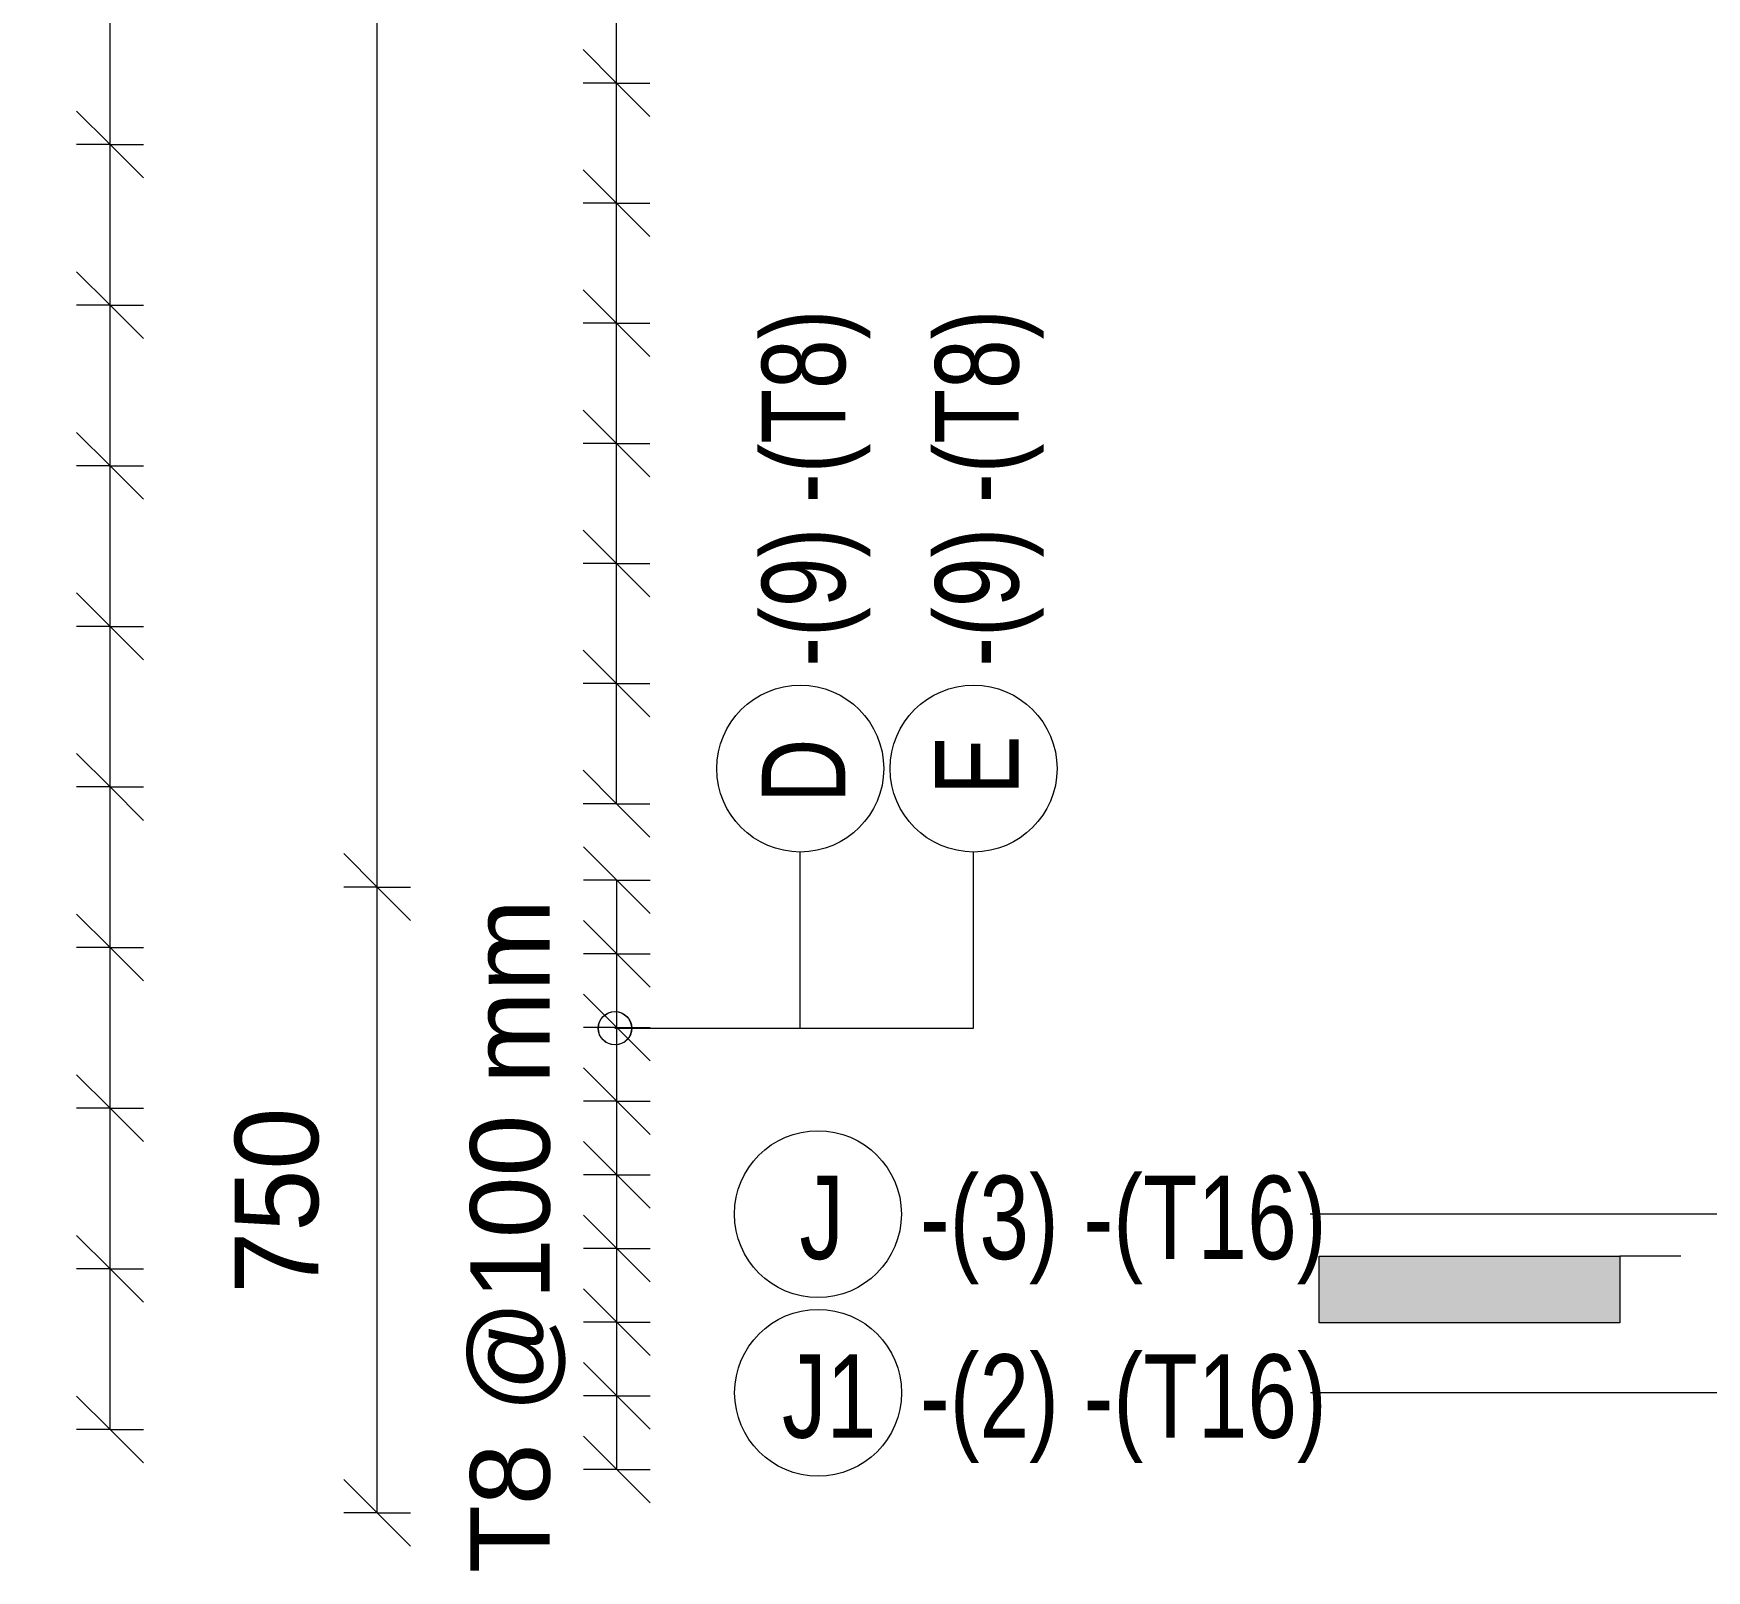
# Model space of a CAD drawing. Header units: millimetres. Extents: x 12491 to 23610, y -3081 to 6026.
# Drawn here: x 12574 to 14579, y -1464 to 378 of the extents above; entities that cross this region are included whole.
import ezdxf

# ---------------------------------------------------------------- set-up
doc = ezdxf.new("R2010")
doc.units = ezdxf.units.MM
for name, color, linetype, lineweight in [('A-ANNO-DIMS', 211, 'Continuous', 9), ('A-ANNO-DIMS-40', 211, 'Continuous', 9), ('G-ANNO-SYMB', 111, 'Continuous', 9), ('S-RBAR-IDEN', 171, 'Continuous', 9)]:
    doc.layers.add(name, color=color, linetype=linetype, lineweight=lineweight)
doc.styles.add('Arial_1', font='arial.ttf', dxfattribs={"height": 95.25})
doc.styles.add('Nirmala UI Semilight', font='NirmalaS.ttf', dxfattribs={"width": 0.8, "height": 100})
doc.styles.add('Nirmala UI Semilight_1', font='NirmalaS.ttf', dxfattribs={"height": 100})
doc.dimstyles.new('Arrow_Filled_-_2_5_NI_UI', dxfattribs={"dimscale": 304.8, "dimtxt": 104.736395, "dimasz": 0.262467, "dimexe": 0.131234, "dimexo": 0.0625, "dimgap": 0.131234, "dimtad": 1, "dimdec": 4, "dimzin": 0, "dimdsep": 46, "dimtxsty": 'Nirmala UI Semilight', "dimblk1": 'OBLIQUE', "dimblk2": 'OBLIQUE', "dimsah": 1, "dimcen": 0.09, "dimazin": 0, "dimtfac": 1, "dimtdec": 4, "dimtix": 1, "dimtmove": 0, "dimatfit": 3, "dimfxl": 0.131234, "dimfxlon": 1, "dimtvp": 1, "dimtolj": 1, "dimtzin": 0, "dimarcsym": 2})
doc.dimstyles.new('Arrow_Filled_-_2_5_NI_UI_1', dxfattribs={"dimscale": 304.8, "dimtxt": 104.736395, "dimasz": 0.262467, "dimexe": 0.131234, "dimexo": 0.0625, "dimgap": 0.131234, "dimtad": 1, "dimdec": 4, "dimzin": 0, "dimdsep": 46, "dimtxsty": 'Arial_1', "dimblk1": 'OBLIQUE', "dimblk2": 'OBLIQUE', "dimsah": 1, "dimcen": 0.09, "dimazin": 0, "dimtfac": 1, "dimtdec": 4, "dimtix": 1, "dimtmove": 0, "dimatfit": 3, "dimfxl": 0.131234, "dimfxlon": 1, "dimtvp": 1, "dimtolj": 1, "dimtzin": 0, "dimarcsym": 2})
doc.dimstyles.new('Arrow_Filled_-_2_5_NI_UI_2', dxfattribs={"dimscale": 304.8, "dimtxt": 104.736395, "dimasz": 0.262467, "dimexe": 0.131234, "dimexo": 0.0625, "dimgap": 0.131234, "dimtad": 1, "dimdec": 4, "dimzin": 0, "dimdsep": 46, "dimtxsty": 'Nirmala UI Semilight_1', "dimblk1": 'OBLIQUE', "dimblk2": 'OBLIQUE', "dimsah": 1, "dimcen": 0.09, "dimazin": 0, "dimtfac": 1, "dimtdec": 4, "dimtix": 1, "dimtmove": 0, "dimatfit": 3, "dimfxl": 0.131234, "dimfxlon": 1, "dimtvp": 1, "dimtolj": 1, "dimtzin": 0, "dimarcsym": 2})

# ---------------------------------------------------------------- blocks, each defined once
blk = doc.blocks.new('Detail View - M_Section Tail - Filled Horizontal-14034-Elevation Front 1')
at = {"layer": 'G-ANNO-SYMB'}
blk.add_hatch(color=256, dxfattribs=at).paths.add_polyline_path([(14474.9, 3652.8), (14474.9, 3732.8), (14114.9, 3732.8), (14114.9, 3652.8)])
for p, q in [((14114.9, 3652.8), (14114.9, 3732.8)), ((14114.9, 3732.8), (14474.9, 3732.8)), ((14474.9, 3732.8), (14474.9, 3652.8)), ((14474.9, 3652.8), (14114.9, 3652.8))]:
    blk.add_line(p, q, dxfattribs=at)
blk = doc.blocks.new('M_Rebar Tag_rfa MARK - ARROW-794226-Elevation Front 1')
at = {"layer": 'S-RBAR-IDEN'}
blk.add_circle((16483.4, 3981.5), 100, dxfattribs=at)
blk = doc.blocks.new('DIMBLOCK19-Elevation Front 1')
at = {"layer": 'A-ANNO-DIMS-40'}
for p, q in [((13273, -1254.8), (13233, -1214.8)), ((13273, -1254.8), (13233, -1254.8)), ((13273, -1343.1), (13273, -1254.8)), ((13273, -1254.8), (13313, -1294.8)), ((13273, -1254.8), (13313, -1254.8)), ((13273, -1343.1), (13233, -1303.1)), ((13273, -1343.1), (13233, -1343.1)), ((13273, -1343.1), (13313, -1383.1)), ((13273, -1343.1), (13313, -1343.1))]:
    blk.add_line(p, q, dxfattribs=at)
blk = doc.blocks.new('_Oblique')
at = {"color": 0, "linetype": 'ByBlock', "lineweight": -2}
blk.add_line((-0.5, -0.5), (0.5, 0.5), dxfattribs=at)
blk = doc.blocks.new('DIMBLOCK20-Elevation Front 1')
at = {"layer": 'A-ANNO-DIMS-40'}
for p, q in [((13273, -1166.5), (13233, -1126.5)), ((13273, -1166.5), (13233, -1166.5)), ((13273, -1254.8), (13273, -1166.5)), ((13273, -1166.5), (13313, -1206.5)), ((13273, -1166.5), (13313, -1166.5)), ((13273, -1254.8), (13233, -1214.8)), ((13273, -1254.8), (13233, -1254.8)), ((13273, -1254.8), (13313, -1294.8)), ((13273, -1254.8), (13313, -1254.8))]:
    blk.add_line(p, q, dxfattribs=at)
blk = doc.blocks.new('DIMBLOCK21-Elevation Front 1')
at = {"layer": 'A-ANNO-DIMS-40'}
for p, q in [((13273, -1078.2), (13233, -1038.2)), ((13273, -1078.2), (13233, -1078.2)), ((13273, -1166.5), (13273, -1078.2)), ((13273, -1078.2), (13313, -1118.2)), ((13273, -1078.2), (13313, -1078.2)), ((13273, -1166.5), (13233, -1126.5)), ((13273, -1166.5), (13233, -1166.5)), ((13273, -1166.5), (13313, -1206.5)), ((13273, -1166.5), (13313, -1166.5))]:
    blk.add_line(p, q, dxfattribs=at)
blk = doc.blocks.new('DIMBLOCK22-Elevation Front 1')
at = {"layer": 'A-ANNO-DIMS-40'}
for p, q in [((13273, -989.9), (13233, -949.9)), ((13273, -989.9), (13233, -989.9)), ((13273, -1078.2), (13273, -989.9)), ((13273, -989.9), (13313, -1029.9)), ((13273, -989.9), (13313, -989.9)), ((13273, -1078.2), (13233, -1038.2)), ((13273, -1078.2), (13233, -1078.2)), ((13273, -1078.2), (13313, -1118.2)), ((13273, -1078.2), (13313, -1078.2))]:
    blk.add_line(p, q, dxfattribs=at)
blk = doc.blocks.new('DIMBLOCK23-Elevation Front 1')
at = {"layer": 'A-ANNO-DIMS-40'}
for p, q in [((13273, -901.6), (13233, -861.6)), ((13273, -901.6), (13233, -901.6)), ((13273, -989.9), (13273, -901.6)), ((13273, -901.6), (13313, -941.6)), ((13273, -901.6), (13313, -901.6)), ((13273, -989.9), (13233, -949.9)), ((13273, -989.9), (13233, -989.9)), ((13273, -989.9), (13313, -1029.9)), ((13273, -989.9), (13313, -989.9))]:
    blk.add_line(p, q, dxfattribs=at)
blk = doc.blocks.new('DIMBLOCK24-Elevation Front 1')
at = {"layer": 'A-ANNO-DIMS-40'}
for p, q in [((13273, -813.2), (13233, -773.2)), ((13273, -813.2), (13233, -813.2)), ((13273, -901.6), (13273, -813.2)), ((13273, -813.2), (13313, -853.2)), ((13273, -813.2), (13313, -813.2)), ((13273, -901.6), (13233, -861.6)), ((13273, -901.6), (13233, -901.6)), ((13273, -901.6), (13313, -941.6)), ((13273, -901.6), (13313, -901.6))]:
    blk.add_line(p, q, dxfattribs=at)
blk = doc.blocks.new('DIMBLOCK25-Elevation Front 1')
at = {"layer": 'A-ANNO-DIMS-40'}
for p, q in [((13273, -724.9), (13233, -684.9)), ((13273, -724.9), (13233, -724.9)), ((13273, -813.2), (13273, -724.9)), ((13273, -724.9), (13313, -764.9)), ((13273, -724.9), (13313, -724.9)), ((13273, -813.2), (13233, -773.2)), ((13273, -813.2), (13233, -813.2)), ((13273, -813.2), (13313, -853.2)), ((13273, -813.2), (13313, -813.2))]:
    blk.add_line(p, q, dxfattribs=at)
blk = doc.blocks.new('DIMBLOCK26-Elevation Front 1')
at = {"layer": 'A-ANNO-DIMS-40'}
for p, q in [((13273, -636.6), (13233, -596.6)), ((13273, -636.6), (13233, -636.6)), ((13273, -724.9), (13273, -636.6)), ((13273, -636.6), (13313, -676.6)), ((13273, -636.6), (13313, -636.6)), ((13273, -724.9), (13233, -684.9)), ((13273, -724.9), (13233, -724.9)), ((13273, -724.9), (13313, -764.9)), ((13273, -724.9), (13313, -724.9))]:
    blk.add_line(p, q, dxfattribs=at)
blk = doc.blocks.new('DIMBLOCK27-Elevation Front 1')
at = {"layer": 'A-ANNO-DIMS-40'}
for p, q in [((13273, -636.6), (13233, -596.6)), ((13273, -636.6), (13233, -636.6)), ((13273, -1343.1), (13273, -636.6)), ((13273, -724.9), (13273, -636.6)), ((13273, -636.6), (13313, -676.6)), ((13273, -636.6), (13313, -636.6)), ((13273, -724.9), (13233, -684.9)), ((13273, -724.9), (13233, -724.9)), ((13273, -813.2), (13273, -724.9)), ((13273, -724.9), (13313, -764.9)), ((13273, -724.9), (13313, -724.9)), ((13273, -813.2), (13233, -773.2)), ((13273, -813.2), (13233, -813.2)), ((13273, -901.6), (13273, -813.2)), ((13273, -813.2), (13313, -853.2)), ((13273, -813.2), (13313, -813.2)), ((13273, -901.6), (13233, -861.6)), ((13273, -901.6), (13233, -901.6)), ((13273, -989.9), (13273, -901.6)), ((13273, -901.6), (13313, -941.6)), ((13273, -901.6), (13313, -901.6)), ((13273, -989.9), (13233, -949.9)), ((13273, -989.9), (13233, -989.9)), ((13273, -1078.2), (13273, -989.9)), ((13273, -989.9), (13313, -1029.9)), ((13273, -989.9), (13313, -989.9)), ((13273, -1078.2), (13233, -1038.2)), ((13273, -1078.2), (13233, -1078.2)), ((13273, -1166.5), (13273, -1078.2)), ((13273, -1078.2), (13313, -1118.2)), ((13273, -1078.2), (13313, -1078.2)), ((13273, -1166.5), (13233, -1126.5)), ((13273, -1166.5), (13233, -1166.5)), ((13273, -1254.8), (13273, -1166.5)), ((13273, -1166.5), (13313, -1206.5)), ((13273, -1166.5), (13313, -1166.5)), ((13273, -1254.8), (13233, -1214.8)), ((13273, -1254.8), (13233, -1254.8)), ((13273, -1343.1), (13273, -1254.8)), ((13273, -1254.8), (13313, -1294.8)), ((13273, -1254.8), (13313, -1254.8)), ((13273, -1343.1), (13233, -1303.1)), ((13273, -1343.1), (13233, -1343.1)), ((13273, -1343.1), (13313, -1383.1)), ((13273, -1343.1), (13313, -1343.1))]:
    blk.add_line(p, q, dxfattribs=at)
blk = doc.blocks.new('_None')
blk = doc.blocks.new('DIMBLOCK28-Elevation Front 1')
at = {"layer": 'A-ANNO-DIMS-40'}
for p, q in [((13272.7, -401.1), (13232.7, -361.1)), ((13272.7, -401.1), (13232.7, -401.1)), ((13272.7, -545), (13272.7, -401.1)), ((13272.7, -401.1), (13312.7, -441.1)), ((13272.7, -401.1), (13312.7, -401.1)), ((13272.7, -545), (13232.7, -505)), ((13272.7, -545), (13232.7, -545)), ((13272.7, -545), (13312.7, -585)), ((13272.7, -545), (13312.7, -545))]:
    blk.add_line(p, q, dxfattribs=at)
blk = doc.blocks.new('DIMBLOCK29-Elevation Front 1')
at = {"layer": 'A-ANNO-DIMS-40'}
for p, q in [((13272.7, -257.1), (13232.7, -217.1)), ((13272.7, -257.1), (13232.7, -257.1)), ((13272.7, -401.1), (13272.7, -257.1)), ((13272.7, -257.1), (13312.7, -297.1)), ((13272.7, -257.1), (13312.7, -257.1)), ((13272.7, -401.1), (13232.7, -361.1)), ((13272.7, -401.1), (13232.7, -401.1)), ((13272.7, -401.1), (13312.7, -441.1)), ((13272.7, -401.1), (13312.7, -401.1))]:
    blk.add_line(p, q, dxfattribs=at)
blk = doc.blocks.new('DIMBLOCK30-Elevation Front 1')
at = {"layer": 'A-ANNO-DIMS-40'}
for p, q in [((13272.7, -113.2), (13232.7, -73.2)), ((13272.7, -113.2), (13232.7, -113.2)), ((13272.7, -257.1), (13272.7, -113.2)), ((13272.7, -113.2), (13312.7, -153.2)), ((13272.7, -113.2), (13312.7, -113.2)), ((13272.7, -257.1), (13232.7, -217.1)), ((13272.7, -257.1), (13232.7, -257.1)), ((13272.7, -257.1), (13312.7, -297.1)), ((13272.7, -257.1), (13312.7, -257.1))]:
    blk.add_line(p, q, dxfattribs=at)
blk = doc.blocks.new('DIMBLOCK31-Elevation Front 1')
at = {"layer": 'A-ANNO-DIMS-40'}
for p, q in [((13272.7, 30.8), (13232.7, 70.8)), ((13272.7, 30.8), (13232.7, 30.8)), ((13272.7, -113.2), (13272.7, 30.8)), ((13272.7, 30.8), (13312.7, -9.2)), ((13272.7, 30.8), (13312.7, 30.8)), ((13272.7, -113.2), (13232.7, -73.2)), ((13272.7, -113.2), (13232.7, -113.2)), ((13272.7, -113.2), (13312.7, -153.2)), ((13272.7, -113.2), (13312.7, -113.2))]:
    blk.add_line(p, q, dxfattribs=at)
blk = doc.blocks.new('DIMBLOCK32-Elevation Front 1')
at = {"layer": 'A-ANNO-DIMS-40'}
for p, q in [((13272.7, 174.7), (13232.7, 214.7)), ((13272.7, 174.7), (13232.7, 174.7)), ((13272.7, 30.8), (13272.7, 174.7)), ((13272.7, 174.7), (13312.7, 134.7)), ((13272.7, 174.7), (13312.7, 174.7)), ((13272.7, 30.8), (13232.7, 70.8)), ((13272.7, 30.8), (13232.7, 30.8)), ((13272.7, 30.8), (13312.7, -9.2)), ((13272.7, 30.8), (13312.7, 30.8))]:
    blk.add_line(p, q, dxfattribs=at)
blk = doc.blocks.new('DIMBLOCK33-Elevation Front 1')
at = {"layer": 'A-ANNO-DIMS-40'}
for p, q in [((13272.7, 318.7), (13232.7, 358.7)), ((13272.7, 318.7), (13232.7, 318.7)), ((13272.7, 174.7), (13272.7, 318.7)), ((13272.7, 318.7), (13312.7, 278.7)), ((13272.7, 318.7), (13312.7, 318.7)), ((13272.7, 174.7), (13232.7, 214.7)), ((13272.7, 174.7), (13232.7, 174.7)), ((13272.7, 174.7), (13312.7, 134.7)), ((13272.7, 174.7), (13312.7, 174.7))]:
    blk.add_line(p, q, dxfattribs=at)
blk = doc.blocks.new('DIMBLOCK34-Elevation Front 1')
at = {"layer": 'A-ANNO-DIMS-40'}
for p, q in [((13272.7, 462.6), (13232.7, 502.6)), ((13272.7, 462.6), (13232.7, 462.6)), ((13272.7, 318.7), (13272.7, 462.6)), ((13272.7, 462.6), (13312.7, 422.6)), ((13272.7, 462.6), (13312.7, 462.6)), ((13272.7, 318.7), (13232.7, 358.7)), ((13272.7, 318.7), (13232.7, 318.7)), ((13272.7, 318.7), (13312.7, 278.7)), ((13272.7, 318.7), (13312.7, 318.7))]:
    blk.add_line(p, q, dxfattribs=at)
blk = doc.blocks.new('DIMBLOCK47-Elevation Front 1')
at = {"layer": 'A-ANNO-DIMS-40'}
for p, q in [((13272.7, 2190), (13232.7, 2230)), ((13272.7, 2190), (13232.7, 2190)), ((13272.7, -545), (13272.7, 2190)), ((13272.7, 2046.1), (13272.7, 2190)), ((13272.7, 2190), (13312.7, 2150)), ((13272.7, 2190), (13312.7, 2190)), ((13272.7, 2046.1), (13232.7, 2086.1)), ((13272.7, 2046.1), (13232.7, 2046.1)), ((13272.7, 1902.1), (13272.7, 2046.1)), ((13272.7, 2046.1), (13312.7, 2006.1)), ((13272.7, 2046.1), (13312.7, 2046.1)), ((13272.7, 1902.1), (13232.7, 1942.1)), ((13272.7, 1902.1), (13232.7, 1902.1)), ((13272.7, 1758.2), (13272.7, 1902.1)), ((13272.7, 1902.1), (13312.7, 1862.1)), ((13272.7, 1902.1), (13312.7, 1902.1)), ((13272.7, 1758.2), (13232.7, 1798.2)), ((13272.7, 1758.2), (13232.7, 1758.2)), ((13272.7, 1614.2), (13272.7, 1758.2)), ((13272.7, 1758.2), (13312.7, 1718.2)), ((13272.7, 1758.2), (13312.7, 1758.2)), ((13272.7, 1614.2), (13232.7, 1654.2)), ((13272.7, 1614.2), (13232.7, 1614.2)), ((13272.7, 1470.3), (13272.7, 1614.2)), ((13272.7, 1614.2), (13312.7, 1574.2)), ((13272.7, 1614.2), (13312.7, 1614.2)), ((13272.7, 1470.3), (13232.7, 1510.3)), ((13272.7, 1470.3), (13232.7, 1470.3)), ((13272.7, 1326.3), (13272.7, 1470.3)), ((13272.7, 1470.3), (13312.7, 1430.3)), ((13272.7, 1470.3), (13312.7, 1470.3)), ((13272.7, 1326.3), (13232.7, 1366.3)), ((13272.7, 1326.3), (13232.7, 1326.3)), ((13272.7, 1182.4), (13272.7, 1326.3)), ((13272.7, 1326.3), (13312.7, 1286.3)), ((13272.7, 1326.3), (13312.7, 1326.3)), ((13272.7, 1182.4), (13232.7, 1222.4)), ((13272.7, 1182.4), (13232.7, 1182.4)), ((13272.7, 1038.4), (13272.7, 1182.4)), ((13272.7, 1182.4), (13312.7, 1142.4)), ((13272.7, 1182.4), (13312.7, 1182.4)), ((13272.7, 1038.4), (13232.7, 1078.4)), ((13272.7, 1038.4), (13232.7, 1038.4)), ((13272.7, 894.5), (13272.7, 1038.4)), ((13272.7, 1038.4), (13312.7, 998.4)), ((13272.7, 1038.4), (13312.7, 1038.4)), ((13272.7, 894.5), (13232.7, 934.5)), ((13272.7, 894.5), (13232.7, 894.5)), ((13272.7, 750.5), (13272.7, 894.5)), ((13272.7, 894.5), (13312.7, 854.5)), ((13272.7, 894.5), (13312.7, 894.5)), ((13272.7, 750.5), (13232.7, 790.5)), ((13272.7, 750.5), (13232.7, 750.5)), ((13272.7, 606.6), (13272.7, 750.5)), ((13272.7, 750.5), (13312.7, 710.5)), ((13272.7, 750.5), (13312.7, 750.5)), ((13272.7, 606.6), (13232.7, 646.6)), ((13272.7, 606.6), (13232.7, 606.6)), ((13272.7, 462.6), (13272.7, 606.6)), ((13272.7, 606.6), (13312.7, 566.6)), ((13272.7, 606.6), (13312.7, 606.6)), ((13272.7, 462.6), (13232.7, 502.6)), ((13272.7, 462.6), (13232.7, 462.6)), ((13272.7, 318.7), (13272.7, 462.6)), ((13272.7, 462.6), (13312.7, 422.6)), ((13272.7, 462.6), (13312.7, 462.6)), ((13272.7, 318.7), (13232.7, 358.7)), ((13272.7, 318.7), (13232.7, 318.7)), ((13272.7, 174.7), (13272.7, 318.7)), ((13272.7, 318.7), (13312.7, 278.7)), ((13272.7, 318.7), (13312.7, 318.7)), ((13272.7, 174.7), (13232.7, 214.7)), ((13272.7, 174.7), (13232.7, 174.7)), ((13272.7, 30.8), (13272.7, 174.7)), ((13272.7, 174.7), (13312.7, 134.7)), ((13272.7, 174.7), (13312.7, 174.7)), ((13272.7, 30.8), (13232.7, 70.8)), ((13272.7, 30.8), (13232.7, 30.8)), ((13272.7, -113.2), (13272.7, 30.8)), ((13272.7, 30.8), (13312.7, -9.2)), ((13272.7, 30.8), (13312.7, 30.8)), ((13272.7, -113.2), (13232.7, -73.2)), ((13272.7, -113.2), (13232.7, -113.2)), ((13272.7, -257.1), (13272.7, -113.2)), ((13272.7, -113.2), (13312.7, -153.2)), ((13272.7, -113.2), (13312.7, -113.2)), ((13272.7, -257.1), (13232.7, -217.1)), ((13272.7, -257.1), (13232.7, -257.1)), ((13272.7, -401.1), (13272.7, -257.1)), ((13272.7, -257.1), (13312.7, -297.1)), ((13272.7, -257.1), (13312.7, -257.1)), ((13272.7, -401.1), (13232.7, -361.1)), ((13272.7, -401.1), (13232.7, -401.1)), ((13272.7, -545), (13272.7, -401.1)), ((13272.7, -401.1), (13312.7, -441.1)), ((13272.7, -401.1), (13312.7, -401.1)), ((13272.7, -545), (13232.7, -505)), ((13272.7, -545), (13232.7, -545)), ((13272.7, -545), (13312.7, -585)), ((13272.7, -545), (13312.7, -545))]:
    blk.add_line(p, q, dxfattribs=at)
blk = doc.blocks.new('M_Rebar Tag_rfa MARK - DOT 1 MM-794228-Elevation Front 1')
at = {"layer": 'S-RBAR-IDEN'}
blk.add_circle((18335.3, -2981), 100, dxfattribs=at)
blk = doc.blocks.new('DIMBLOCK56-Elevation Front 1')
at = {"layer": 'A-ANNO-DIMS-40'}
for p, q in [((12985.8, -644.9), (12945.8, -604.9)), ((12985.8, -644.9), (12945.8, -644.9)), ((12985.8, -1395), (12985.8, -644.9)), ((12985.8, -644.9), (13025.8, -684.9)), ((12985.8, -644.9), (13025.8, -644.9)), ((12985.8, -1395), (12945.8, -1355)), ((12985.8, -1395), (12945.8, -1395)), ((12985.8, -1395), (13025.8, -1435)), ((12985.8, -1395), (13025.8, -1395))]:
    blk.add_line(p, q, dxfattribs=at)
at = {"layer": 'A-ANNO-DIMS-40', "color": 0, "insert": (12815.3, -1132.3), "char_height": 100, "width": 269.649, "attachment_point": 1, "rotation": 90, "line_spacing_factor": 1.142579, "style": 'Nirmala UI Semilight_1'}
blk.add_mtext('750', dxfattribs=at)
blk = doc.blocks.new('DIMBLOCK57-Elevation Front 1')
at = {"layer": 'A-ANNO-DIMS-40'}
for p, q in [((12985.8, 2290), (12945.8, 2330)), ((12985.8, 2290), (12945.8, 2290)), ((12985.8, -644.9), (12985.8, 2290)), ((12985.8, 2290), (13025.8, 2250)), ((12985.8, 2290), (13025.8, 2290)), ((12985.8, -644.9), (12945.8, -604.9)), ((12985.8, -644.9), (12945.8, -644.9)), ((12985.8, -644.9), (13025.8, -684.9)), ((12985.8, -644.9), (13025.8, -644.9))]:
    blk.add_line(p, q, dxfattribs=at)
at = {"layer": 'A-ANNO-DIMS-40', "color": 0, "insert": (12815.3, 670.2), "char_height": 100, "width": 365.625, "attachment_point": 1, "rotation": 90, "line_spacing_factor": 1.142579, "style": 'Nirmala UI Semilight_1'}
blk.add_mtext('2935', dxfattribs=at)
blk = doc.blocks.new('DIMBLOCK59-Elevation Front 1')
at = {"layer": 'A-ANNO-DIMS-40'}
for p, q in [((12665.8, -1102.5), (12625.8, -1062.5)), ((12665.8, -1102.5), (12625.8, -1102.5)), ((12665.8, -1295), (12665.8, -1102.5)), ((12665.8, -1102.5), (12705.8, -1142.5)), ((12665.8, -1102.5), (12705.8, -1102.5)), ((12665.8, -1295), (12625.8, -1255)), ((12665.8, -1295), (12625.8, -1295)), ((12665.8, -1295), (12705.8, -1335)), ((12665.8, -1295), (12705.8, -1295))]:
    blk.add_line(p, q, dxfattribs=at)
blk = doc.blocks.new('DIMBLOCK60-Elevation Front 1')
at = {"layer": 'A-ANNO-DIMS-40'}
for p, q in [((12665.8, -910), (12625.8, -870)), ((12665.8, -910), (12625.8, -910)), ((12665.8, -1102.5), (12665.8, -910)), ((12665.8, -910), (12705.8, -950)), ((12665.8, -910), (12705.8, -910)), ((12665.8, -1102.5), (12625.8, -1062.5)), ((12665.8, -1102.5), (12625.8, -1102.5)), ((12665.8, -1102.5), (12705.8, -1142.5)), ((12665.8, -1102.5), (12705.8, -1102.5))]:
    blk.add_line(p, q, dxfattribs=at)
blk = doc.blocks.new('DIMBLOCK61-Elevation Front 1')
at = {"layer": 'A-ANNO-DIMS-40'}
for p, q in [((12665.8, -717.5), (12625.8, -677.5)), ((12665.8, -717.5), (12625.8, -717.5)), ((12665.8, -910), (12665.8, -717.5)), ((12665.8, -717.5), (12705.8, -757.5)), ((12665.8, -717.5), (12705.8, -717.5)), ((12665.8, -910), (12625.8, -870)), ((12665.8, -910), (12625.8, -910)), ((12665.8, -910), (12705.8, -950)), ((12665.8, -910), (12705.8, -910))]:
    blk.add_line(p, q, dxfattribs=at)
blk = doc.blocks.new('DIMBLOCK62-Elevation Front 1')
at = {"layer": 'A-ANNO-DIMS-40'}
for p, q in [((12665.8, -525), (12625.8, -485)), ((12665.8, -525), (12625.8, -525)), ((12665.8, -717.5), (12665.8, -525)), ((12665.8, -525), (12705.8, -565)), ((12665.8, -525), (12705.8, -525)), ((12665.8, -717.5), (12625.8, -677.5)), ((12665.8, -717.5), (12625.8, -717.5)), ((12665.8, -717.5), (12705.8, -757.5)), ((12665.8, -717.5), (12705.8, -717.5))]:
    blk.add_line(p, q, dxfattribs=at)
blk = doc.blocks.new('DIMBLOCK63-Elevation Front 1')
at = {"layer": 'A-ANNO-DIMS-40'}
for p, q in [((12665.8, -332.5), (12625.8, -292.5)), ((12665.8, -332.5), (12625.8, -332.5)), ((12665.8, -525), (12665.8, -332.5)), ((12665.8, -332.5), (12705.8, -372.5)), ((12665.8, -332.5), (12705.8, -332.5)), ((12665.8, -525), (12625.8, -485)), ((12665.8, -525), (12625.8, -525)), ((12665.8, -525), (12705.8, -565)), ((12665.8, -525), (12705.8, -525))]:
    blk.add_line(p, q, dxfattribs=at)
blk = doc.blocks.new('DIMBLOCK64-Elevation Front 1')
at = {"layer": 'A-ANNO-DIMS-40'}
for p, q in [((12665.8, -140), (12625.8, -100)), ((12665.8, -140), (12625.8, -140)), ((12665.8, -332.5), (12665.8, -140)), ((12665.8, -140), (12705.8, -180)), ((12665.8, -140), (12705.8, -140)), ((12665.8, -332.5), (12625.8, -292.5)), ((12665.8, -332.5), (12625.8, -332.5)), ((12665.8, -332.5), (12705.8, -372.5)), ((12665.8, -332.5), (12705.8, -332.5))]:
    blk.add_line(p, q, dxfattribs=at)
blk = doc.blocks.new('DIMBLOCK65-Elevation Front 1')
at = {"layer": 'A-ANNO-DIMS-40'}
for p, q in [((12665.8, 52.5), (12625.8, 92.5)), ((12665.8, 52.5), (12625.8, 52.5)), ((12665.8, -140), (12665.8, 52.5)), ((12665.8, 52.5), (12705.8, 12.5)), ((12665.8, 52.5), (12705.8, 52.5)), ((12665.8, -140), (12625.8, -100)), ((12665.8, -140), (12625.8, -140)), ((12665.8, -140), (12705.8, -180)), ((12665.8, -140), (12705.8, -140))]:
    blk.add_line(p, q, dxfattribs=at)
blk = doc.blocks.new('DIMBLOCK66-Elevation Front 1')
at = {"layer": 'A-ANNO-DIMS-40'}
for p, q in [((12665.8, 245), (12625.8, 285)), ((12665.8, 245), (12625.8, 245)), ((12665.8, 52.5), (12665.8, 245)), ((12665.8, 245), (12705.8, 205)), ((12665.8, 245), (12705.8, 245)), ((12665.8, 52.5), (12625.8, 92.5)), ((12665.8, 52.5), (12625.8, 52.5)), ((12665.8, 52.5), (12705.8, 12.5)), ((12665.8, 52.5), (12705.8, 52.5))]:
    blk.add_line(p, q, dxfattribs=at)
blk = doc.blocks.new('DIMBLOCK67-Elevation Front 1')
at = {"layer": 'A-ANNO-DIMS-40'}
for p, q in [((12665.8, 437.5), (12625.8, 477.5)), ((12665.8, 437.5), (12625.8, 437.5)), ((12665.8, 245), (12665.8, 437.5)), ((12665.8, 437.5), (12705.8, 397.5)), ((12665.8, 437.5), (12705.8, 437.5)), ((12665.8, 245), (12625.8, 285)), ((12665.8, 245), (12625.8, 245)), ((12665.8, 245), (12705.8, 205)), ((12665.8, 245), (12705.8, 245))]:
    blk.add_line(p, q, dxfattribs=at)
blk = doc.blocks.new('DIMBLOCK81-Elevation Front 1')
at = {"layer": 'A-ANNO-DIMS-40'}
for p, q in [((12665.8, 2940), (12625.8, 2980)), ((12665.8, 2940), (12625.8, 2940)), ((12665.8, -1295), (12665.8, 2940)), ((12665.8, 2747.5), (12665.8, 2940)), ((12665.8, 2940), (12705.8, 2900)), ((12665.8, 2940), (12705.8, 2940)), ((12665.8, 2747.5), (12625.8, 2787.5)), ((12665.8, 2747.5), (12625.8, 2747.5)), ((12665.8, 2555), (12665.8, 2747.5)), ((12665.8, 2747.5), (12705.8, 2707.5)), ((12665.8, 2747.5), (12705.8, 2747.5)), ((12665.8, 2555), (12625.8, 2595)), ((12665.8, 2555), (12625.8, 2555)), ((12665.8, 2362.5), (12665.8, 2555)), ((12665.8, 2555), (12705.8, 2515)), ((12665.8, 2555), (12705.8, 2555)), ((12665.8, 2362.5), (12625.8, 2402.5)), ((12665.8, 2362.5), (12625.8, 2362.5)), ((12665.8, 2170), (12665.8, 2362.5)), ((12665.8, 2362.5), (12705.8, 2322.5)), ((12665.8, 2362.5), (12705.8, 2362.5)), ((12665.8, 2170), (12625.8, 2210)), ((12665.8, 2170), (12625.8, 2170)), ((12665.8, 1977.5), (12665.8, 2170)), ((12665.8, 2170), (12705.8, 2130)), ((12665.8, 2170), (12705.8, 2170)), ((12665.8, 1977.5), (12625.8, 2017.5)), ((12665.8, 1977.5), (12625.8, 1977.5)), ((12665.8, 1785), (12665.8, 1977.5)), ((12665.8, 1977.5), (12705.8, 1937.5)), ((12665.8, 1977.5), (12705.8, 1977.5)), ((12665.8, 1785), (12625.8, 1825)), ((12665.8, 1785), (12625.8, 1785)), ((12665.8, 1592.5), (12665.8, 1785)), ((12665.8, 1785), (12705.8, 1745)), ((12665.8, 1785), (12705.8, 1785)), ((12665.8, 1592.5), (12625.8, 1632.5)), ((12665.8, 1592.5), (12625.8, 1592.5)), ((12665.8, 1400), (12665.8, 1592.5)), ((12665.8, 1592.5), (12705.8, 1552.5)), ((12665.8, 1592.5), (12705.8, 1592.5)), ((12665.8, 1400), (12625.8, 1440)), ((12665.8, 1400), (12625.8, 1400)), ((12665.8, 1207.5), (12665.8, 1400)), ((12665.8, 1400), (12705.8, 1360)), ((12665.8, 1400), (12705.8, 1400)), ((12665.8, 1207.5), (12625.8, 1247.5)), ((12665.8, 1207.5), (12625.8, 1207.5)), ((12665.8, 1015), (12665.8, 1207.5)), ((12665.8, 1207.5), (12705.8, 1167.5)), ((12665.8, 1207.5), (12705.8, 1207.5)), ((12665.8, 1015), (12625.8, 1055)), ((12665.8, 1015), (12625.8, 1015)), ((12665.8, 822.5), (12665.8, 1015)), ((12665.8, 1015), (12705.8, 975)), ((12665.8, 1015), (12705.8, 1015)), ((12665.8, 822.5), (12625.8, 862.5)), ((12665.8, 822.5), (12625.8, 822.5)), ((12665.8, 630), (12665.8, 822.5)), ((12665.8, 822.5), (12705.8, 782.5)), ((12665.8, 822.5), (12705.8, 822.5)), ((12665.8, 630), (12625.8, 670)), ((12665.8, 630), (12625.8, 630)), ((12665.8, 437.5), (12665.8, 630)), ((12665.8, 630), (12705.8, 590)), ((12665.8, 630), (12705.8, 630)), ((12665.8, 437.5), (12625.8, 477.5)), ((12665.8, 437.5), (12625.8, 437.5)), ((12665.8, 245), (12665.8, 437.5)), ((12665.8, 437.5), (12705.8, 397.5)), ((12665.8, 437.5), (12705.8, 437.5)), ((12665.8, 245), (12625.8, 285)), ((12665.8, 245), (12625.8, 245)), ((12665.8, 52.5), (12665.8, 245)), ((12665.8, 245), (12705.8, 205)), ((12665.8, 245), (12705.8, 245)), ((12665.8, 52.5), (12625.8, 92.5)), ((12665.8, 52.5), (12625.8, 52.5)), ((12665.8, -140), (12665.8, 52.5)), ((12665.8, 52.5), (12705.8, 12.5)), ((12665.8, 52.5), (12705.8, 52.5)), ((12665.8, -140), (12625.8, -100)), ((12665.8, -140), (12625.8, -140)), ((12665.8, -332.5), (12665.8, -140)), ((12665.8, -140), (12705.8, -180)), ((12665.8, -140), (12705.8, -140)), ((12665.8, -332.5), (12625.8, -292.5)), ((12665.8, -332.5), (12625.8, -332.5)), ((12665.8, -525), (12665.8, -332.5)), ((12665.8, -332.5), (12705.8, -372.5)), ((12665.8, -332.5), (12705.8, -332.5)), ((12665.8, -525), (12625.8, -485)), ((12665.8, -525), (12625.8, -525)), ((12665.8, -717.5), (12665.8, -525)), ((12665.8, -525), (12705.8, -565)), ((12665.8, -525), (12705.8, -525)), ((12665.8, -717.5), (12625.8, -677.5)), ((12665.8, -717.5), (12625.8, -717.5)), ((12665.8, -910), (12665.8, -717.5)), ((12665.8, -717.5), (12705.8, -757.5)), ((12665.8, -717.5), (12705.8, -717.5)), ((12665.8, -910), (12625.8, -870)), ((12665.8, -910), (12625.8, -910)), ((12665.8, -1102.5), (12665.8, -910)), ((12665.8, -910), (12705.8, -950)), ((12665.8, -910), (12705.8, -910)), ((12665.8, -1102.5), (12625.8, -1062.5)), ((12665.8, -1102.5), (12625.8, -1102.5)), ((12665.8, -1295), (12665.8, -1102.5)), ((12665.8, -1102.5), (12705.8, -1142.5)), ((12665.8, -1102.5), (12705.8, -1102.5)), ((12665.8, -1295), (12625.8, -1255)), ((12665.8, -1295), (12625.8, -1295)), ((12665.8, -1295), (12705.8, -1335)), ((12665.8, -1295), (12705.8, -1295))]:
    blk.add_line(p, q, dxfattribs=at)

msp = doc.modelspace()

# ---------------------------------------------------------------- linework, layer by layer
at = {"layer": 'G-ANNO-SYMB'}
msp.add_line((14548.21324, -1087.18348), (14474.92565, -1087.18348), dxfattribs=at)
at = {"layer": 'S-RBAR-IDEN'}
for p, q in [((13492.89236, -814.0766), (13492.89236, -602.91661)), ((13700.58536, -814.0766), (13700.58536, -602.91661)), ((13270.74812, -814.0766), (13492.89236, -814.0766)), ((13270.96179, -814.0766), (13700.58536, -814.0766)), ((14671.48662, -1036.89433), (14104.11132, -1036.89433)), ((14747.55935, -1251.00516), (14104.32499, -1251.00516))]:
    msp.add_line(p, q, dxfattribs=at)
for centre in [(13270.74812, -814.0766), (13270.96179, -814.0766)]:
    msp.add_circle(centre, 20, dxfattribs=at)

# ---------------------------------------------------------------- block references
at = {"layer": 'G-ANNO-SYMB'}
msp.add_blockref('Detail View - M_Section Tail - Filled Horizontal-14034-Elevation Front 1', (0, -4820), dxfattribs=at)
at = {"layer": 'S-RBAR-IDEN'}
for name, p in [('M_Rebar Tag_rfa MARK - DOT 1 MM-794228-Elevation Front 1', (-4842.38726, 2478.05953)), ('M_Rebar Tag_rfa MARK - DOT 1 MM-794228-Elevation Front 1', (-4634.69426, 2478.05953)), ('M_Rebar Tag_rfa MARK - ARROW-794226-Elevation Front 1', (-2969.31301, -5018.40042)), ('M_Rebar Tag_rfa MARK - ARROW-794226-Elevation Front 1', (-2969.09934, -5232.51126))]:
    msp.add_blockref(name, p, dxfattribs=at)

# ---------------------------------------------------------------- texts
at = {"layer": 'S-RBAR-IDEN', "char_height": 100, "attachment_point": 1, "rotation": 90, "style": 'Nirmala UI Semilight'}
for s, insert, width in [('-(9) -(T8)', (13446.81046, -380.70526), 513.08), ('-(9) -(T8)', (13654.50346, -380.70526), 513.08), ('D', (13446.81046, -544.16578), 92.3544), ('E', (13654.50346, -534.56578), 69.2658)]:
    msp.add_mtext(s, dxfattribs=dict(at, insert=insert, width=width))
at = {"layer": 'S-RBAR-IDEN', "char_height": 100, "attachment_point": 1, "style": 'Nirmala UI Semilight'}
for s, insert, width in [('J', (13491.85081, -990.81243), 46.1772), ('-(3) -(T16)', (13636.27132, -990.81243), 564.388), ('-(2) -(T16)', (13636.48499, -1204.92326), 564.388), ('J1', (13470.94448, -1204.92326), 97.4852)]:
    msp.add_mtext(s, dxfattribs=dict(at, insert=insert, width=width))

# ---------------------------------------------------------------- dimensions: what is measured, and where the dimension line sits
at = {"layer": 'A-ANNO-DIMS'}
for base, p1, p2, text, dimstyle, override, picture, middle in [((12665.76493, 2940), (12705.76493, -1295), (12705.76493, 2940), '4235', 'Arrow_Filled_-_2_5_NI_UI_2', {"dimpost": '<>', "dimblk1": 'None', "dimblk2": 'None', "dimsah": 1, "dimfxl": 4235}, 'DIMBLOCK81-Elevation Front 1', (12574.05642, 822.5)), ((13272.7304, 462.63158), (13312.7304, 318.68421), (13312.7304, 462.63158), ' ', 'Arrow_Filled_-_2_5_NI_UI_1', {"dimpost": '<>', "dimfxl": 143.947368}, 'DIMBLOCK34-Elevation Front 1', (13272.7304, 390.65789)), ((12665.76493, 437.5), (12705.76493, 245), (12705.76493, 437.5), ' ', 'Arrow_Filled_-_2_5_NI_UI_2', {"dimpost": '<>', "dimfxl": 192.5}, 'DIMBLOCK67-Elevation Front 1', (12665.76493, 341.25)), ((13272.7304, 318.68421), (13312.7304, 174.73684), (13312.7304, 318.68421), ' ', 'Arrow_Filled_-_2_5_NI_UI_1', {"dimpost": '<>', "dimfxl": 143.947368}, 'DIMBLOCK33-Elevation Front 1', (13272.7304, 246.71053)), ((12665.76493, 245), (12705.76493, 52.5), (12705.76493, 245), ' ', 'Arrow_Filled_-_2_5_NI_UI_2', {"dimpost": '<>', "dimfxl": 192.5}, 'DIMBLOCK66-Elevation Front 1', (12665.76493, 148.75)), ((13272.7304, 174.73684), (13312.7304, 30.78947), (13312.7304, 174.73684), ' ', 'Arrow_Filled_-_2_5_NI_UI_1', {"dimpost": '<>', "dimfxl": 143.947368}, 'DIMBLOCK32-Elevation Front 1', (13272.7304, 102.76316)), ((12665.76493, 52.5), (12705.76493, -140), (12705.76493, 52.5), ' ', 'Arrow_Filled_-_2_5_NI_UI_2', {"dimpost": '<>', "dimfxl": 192.5}, 'DIMBLOCK65-Elevation Front 1', (12665.76493, -43.75)), ((13272.7304, 30.78947), (13312.7304, -113.15789), (13312.7304, 30.78947), ' ', 'Arrow_Filled_-_2_5_NI_UI_1', {"dimpost": '<>', "dimfxl": 143.947368}, 'DIMBLOCK31-Elevation Front 1', (13272.7304, -41.18421)), ((13272.7304, -113.15789), (13312.7304, -257.10526), (13312.7304, -113.15789), ' ', 'Arrow_Filled_-_2_5_NI_UI_1', {"dimpost": '<>', "dimfxl": 143.947368}, 'DIMBLOCK30-Elevation Front 1', (13272.7304, -185.13158)), ((12665.76493, -140), (12705.76493, -332.5), (12705.76493, -140), ' ', 'Arrow_Filled_-_2_5_NI_UI_2', {"dimpost": '<>', "dimfxl": 192.5}, 'DIMBLOCK64-Elevation Front 1', (12665.76493, -236.25)), ((13272.7304, -257.10526), (13312.7304, -401.05263), (13312.7304, -257.10526), ' ', 'Arrow_Filled_-_2_5_NI_UI_1', {"dimpost": '<>', "dimfxl": 143.947368}, 'DIMBLOCK29-Elevation Front 1', (13272.7304, -329.07895)), ((12665.76493, -332.5), (12705.76493, -525), (12705.76493, -332.5), ' ', 'Arrow_Filled_-_2_5_NI_UI_2', {"dimpost": '<>', "dimfxl": 192.5}, 'DIMBLOCK63-Elevation Front 1', (12665.76493, -428.75)), ((13272.7304, -401.05263), (13312.7304, -545), (13312.7304, -401.05263), ' ', 'Arrow_Filled_-_2_5_NI_UI_1', {"dimpost": '<>', "dimfxl": 143.947368}, 'DIMBLOCK28-Elevation Front 1', (13272.7304, -473.02632)), ((12665.76493, -525), (12705.76493, -717.5), (12705.76493, -525), ' ', 'Arrow_Filled_-_2_5_NI_UI_2', {"dimpost": '<>', "dimfxl": 192.5}, 'DIMBLOCK62-Elevation Front 1', (12665.76493, -621.25)), ((13273.02894, -636.62326), (13313.02894, -1343.10805), (13313.02894, -636.62326), '706', 'Arrow_Filled_-_2_5_NI_UI', {"dimpost": '<>', "dimblk1": 'None', "dimblk2": 'None', "dimsah": 1, "dimfxl": 706.484792}, 'DIMBLOCK27-Elevation Front 1', (13181.32043, -989.86565)), ((13273.02894, -636.62326), (13313.02894, -724.93386), (13313.02894, -636.62326), ' ', 'Arrow_Filled_-_2_5_NI_UI', {"dimpost": '<>', "dimfxl": 88.310599}, 'DIMBLOCK26-Elevation Front 1', (13273.02894, -680.77856)), ((12665.76493, -717.5), (12705.76493, -910), (12705.76493, -717.5), ' ', 'Arrow_Filled_-_2_5_NI_UI_2', {"dimpost": '<>', "dimfxl": 192.5}, 'DIMBLOCK61-Elevation Front 1', (12665.76493, -813.75)), ((13273.02894, -724.93386), (13313.02894, -813.24446), (13313.02894, -724.93386), ' ', 'Arrow_Filled_-_2_5_NI_UI', {"dimpost": '<>', "dimfxl": 88.310599}, 'DIMBLOCK25-Elevation Front 1', (13273.02894, -769.08916)), ((13273.02894, -813.24446), (13313.02894, -901.55505), (13313.02894, -813.24446), ' ', 'Arrow_Filled_-_2_5_NI_UI', {"dimpost": '<>', "dimfxl": 88.310599}, 'DIMBLOCK24-Elevation Front 1', (13273.02894, -857.39976)), ((13273.02894, -901.55505), (13313.02894, -989.86565), (13313.02894, -901.55505), ' ', 'Arrow_Filled_-_2_5_NI_UI', {"dimpost": '<>', "dimfxl": 88.310599}, 'DIMBLOCK23-Elevation Front 1', (13273.02894, -945.71035)), ((12665.76493, -910), (12705.76493, -1102.5), (12705.76493, -910), ' ', 'Arrow_Filled_-_2_5_NI_UI_2', {"dimpost": '<>', "dimfxl": 192.5}, 'DIMBLOCK60-Elevation Front 1', (12665.76493, -1006.25)), ((13273.02894, -989.86565), (13313.02894, -1078.17625), (13313.02894, -989.86565), ' ', 'Arrow_Filled_-_2_5_NI_UI', {"dimpost": '<>', "dimfxl": 88.310599}, 'DIMBLOCK22-Elevation Front 1', (13273.02894, -1034.02095)), ((13273.02894, -1078.17625), (13313.02894, -1166.48685), (13313.02894, -1078.17625), ' ', 'Arrow_Filled_-_2_5_NI_UI', {"dimpost": '<>', "dimfxl": 88.310599}, 'DIMBLOCK21-Elevation Front 1', (13273.02894, -1122.33155)), ((12665.76493, -1102.5), (12705.76493, -1295), (12705.76493, -1102.5), ' ', 'Arrow_Filled_-_2_5_NI_UI_2', {"dimpost": '<>', "dimfxl": 192.5}, 'DIMBLOCK59-Elevation Front 1', (12665.76493, -1198.75)), ((13273.02894, -1166.48685), (13313.02894, -1254.79745), (13313.02894, -1166.48685), ' ', 'Arrow_Filled_-_2_5_NI_UI', {"dimpost": '<>', "dimfxl": 88.310599}, 'DIMBLOCK20-Elevation Front 1', (13273.02894, -1210.64215)), ((13273.02894, -1254.79745), (13313.02894, -1343.10805), (13313.02894, -1254.79745), ' ', 'Arrow_Filled_-_2_5_NI_UI', {"dimpost": '<>', "dimfxl": 88.310599}, 'DIMBLOCK19-Elevation Front 1', (13273.02894, -1298.95275))]:
    dim = msp.add_linear_dim(base=base, p1=p1, p2=p2, angle=90, text=text, dimstyle=dimstyle, override=override, dxfattribs=at)
    dim.commit()
    dim.dimension.update_dxf_attribs({"geometry": picture, "text_midpoint": middle})
for base, p1, p2, override, picture, middle in [((12985.76493, 2290), (13025.76493, -644.93359), (13025.76493, 2290), {"dimpost": '<>', "dimfxl": 2934.933594}, 'DIMBLOCK57-Elevation Front 1', (12894.05642, 822.5332)), ((12985.76493, -644.93359), (13025.76493, -1395), (13025.76493, -644.93359), {"dimpost": '<>', "dimfxl": 750.066406}, 'DIMBLOCK56-Elevation Front 1', (12894.09129, -1019.9668))]:
    dim = msp.add_linear_dim(base=base, p1=p1, p2=p2, angle=90, dimstyle='Arrow_Filled_-_2_5_NI_UI_2', override=override, dxfattribs=at)
    dim.commit()
    dim.dimension.update_dxf_attribs({"geometry": picture, "text_midpoint": middle})

# ---------------------------------------------------------------- next in the draw order: texts
at = {"layer": 'S-RBAR-IDEN', "insert": (13097.38279, -1467.04801), "char_height": 95.25, "width": 990.88575, "attachment_point": 1, "rotation": 90, "style": 'Arial_1', "bg_fill": 3, "box_fill_scale": 0, "bg_fill_color": 256, "bg_fill_true_color": 3254780160, "bg_fill_transparency": 256}
msp.add_mtext('T8 @100 mm', dxfattribs=at)

# ---------------------------------------------------------------- next in the draw order: dimensions: what is measured, and where the dimension line sits
at = {"layer": 'A-ANNO-DIMS'}
dim = msp.add_linear_dim(base=(13272.7304, 2190), p1=(13312.7304, -545), p2=(13312.7304, 2190), angle=90, text='2735', dimstyle='Arrow_Filled_-_2_5_NI_UI_1', override={"dimpost": '<>', "dimblk1": 'None', "dimblk2": 'None', "dimsah": 1, "dimfxl": 2735}, dxfattribs=at)
dim.commit()
dim.dimension.update_dxf_attribs({"geometry": 'DIMBLOCK47-Elevation Front 1', "text_midpoint": (13184.06584, 822.5)})

doc.saveas('drawing.dxf')
